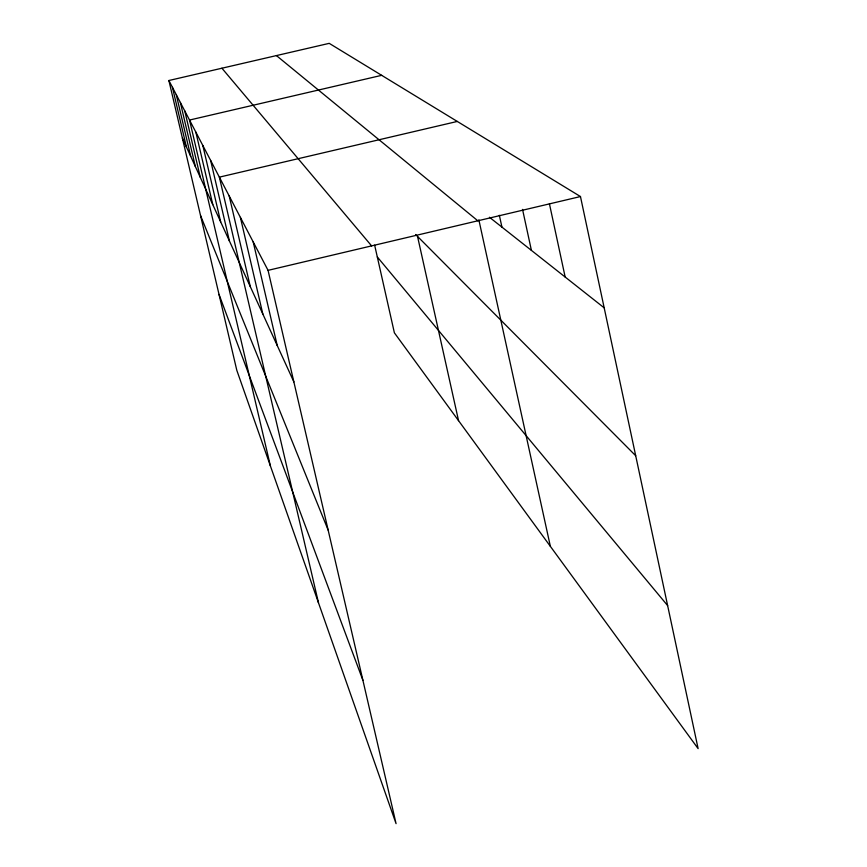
<?xml version="1.0" encoding="UTF-8"?>
<svg xmlns="http://www.w3.org/2000/svg" width="867" height="867" viewBox="0 0 867 867"><rect width="100%" height="100%" fill="white"/><g stroke="black" fill="none" stroke-linecap="round" stroke-linejoin="round"><path stroke-width="1.3" d="M580.467 196.549L329.222 43.35L168.881 80.512L268.055 270.352L580.467 196.549L698.119 748.622L394.387 332.83L374.652 245.166M457.299 121.445L219.362 177.139L318.482 602.793M381.675 75.331L189.537 120.047L270.385 465.882M489.454 217.259L604.18 307.839M276.432 55.586L477.825 220.792M415.629 234.513L635.695 455.728M221.919 68.222L371.607 245.892M377.318 256.979L667.633 605.578M182.417 138.243L293.87 381.892M200.526 215.504L328.16 530.127M219.026 294.412L362.905 680.302M168.881 80.512L236.821 370.35L396.067 823.65L268.055 270.352M210.638 160.438L229.419 241.004M202.845 145.526L220.662 221.854M195.855 132.142L212.794 204.645M184.769 110.922L200.32 177.377M180.358 102.479L195.346 166.507M176.261 94.633L190.729 156.418M172.446 87.329L186.427 147.022M253.207 241.926L277.223 345.5M240.387 217.379L262.831 314.06M229.202 195.964L250.281 286.609M417.536 236.431L458.556 420.668M478.844 219.795L550.361 546.351M499.349 215.298L501.928 227.1M522.541 209.402L531.406 250.379M549.418 203.756L565.165 277.028"/></g></svg>
